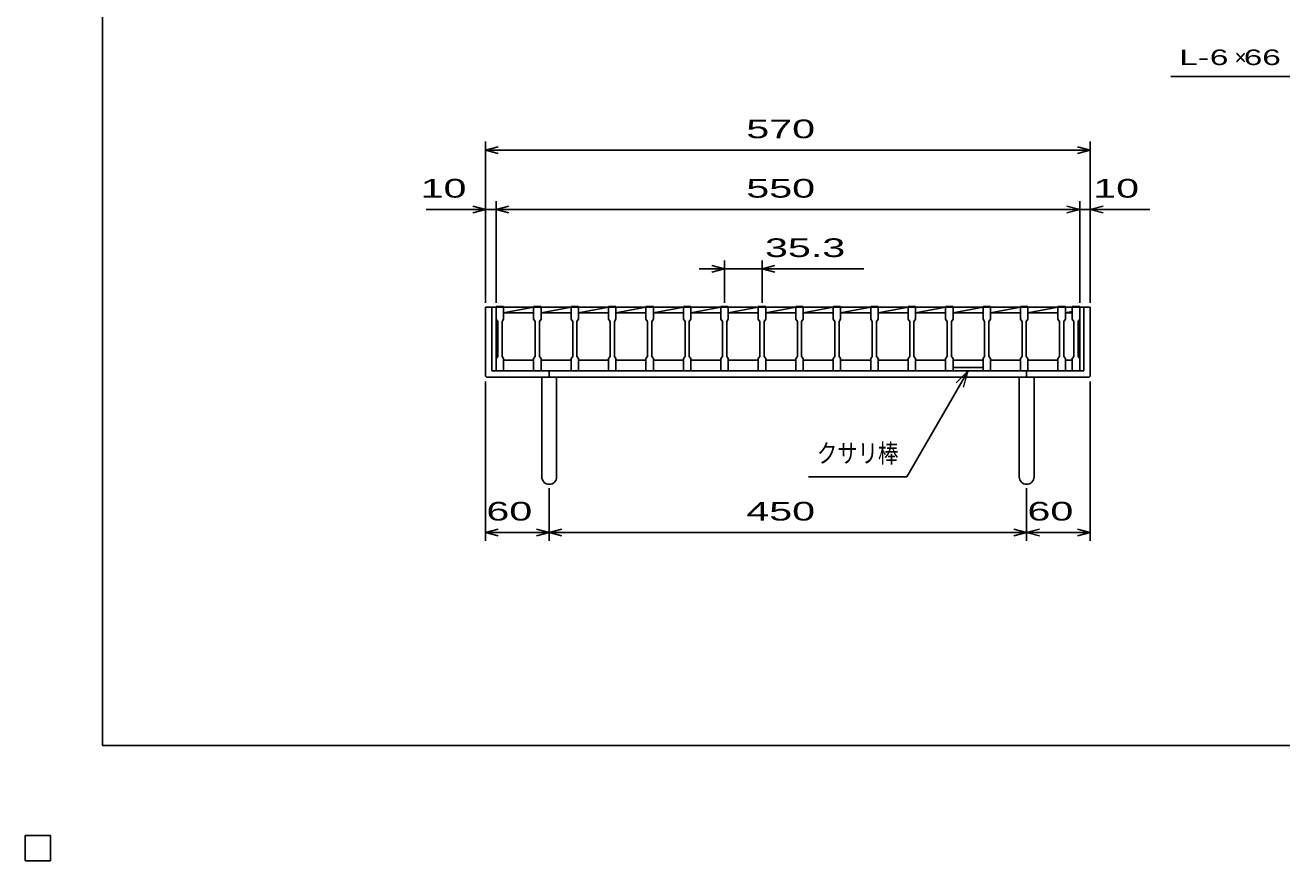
# Model space of a CAD drawing. Units: millimetres, scale not verified. Extents: x -1456 to 1385, y -1026 to 843.
# Drawn here: x -1456 to -271, y -1026 to -238 of the extents above; entities that cross this region are included whole.
import ezdxf
from ezdxf.enums import TextEntityAlignment as Align

# ---------------------------------------------------------------- set-up
doc = ezdxf.new("R2010")
doc.units = ezdxf.units.MM
doc.header["$LTSCALE"] = 8
for name, color, linetype, lineweight in [('0_2', 150, 'Continuous', 25), ('16', 3, 'Continuous', 25), ('19', 6, 'Continuous', 25), ('22', 4, 'Continuous', 25), ('24', 2, 'Continuous', 25), ('32', 4, 'Continuous', 25)]:
    doc.layers.add(name, color=color, linetype=linetype, lineweight=lineweight)
doc.styles.add('ベクトル', font='')
doc.styles.get('ベクトル').set_extended_font_data('ベクトル')

msp = doc.modelspace()

# ---------------------------------------------------------------- linework, layer by layer
at = {"layer": '0_2'}
for p, q in [((-1383.2, -917.2), (-1383.2, 842.8)), ((1384.8, -917.2), (-1383.2, -917.2)), ((-1432, -1002), (-1456, -1002)), ((-1456, -1002), (-1456, -1026)), ((-1432, -1002), (-1456, -1002)), ((-1456, -1002), (-1456, -1026)), ((-1432, -1002), (-1456, -1002)), ((-1456, -1002), (-1456, -1026)), ((-1432, -1002), (-1456, -1002)), ((-1456, -1002), (-1456, -1026)), ((-1432, -1002), (-1456, -1002)), ((-1456, -1002), (-1456, -1026)), ((-1432, -1026), (-1432, -1002)), ((-1432, -1026), (-1432, -1002)), ((-1432, -1026), (-1432, -1002)), ((-1432, -1026), (-1432, -1002)), ((-1432, -1026), (-1432, -1002)), ((-1456, -1026), (-1432, -1026)), ((-1456, -1026), (-1432, -1026)), ((-1456, -1026), (-1432, -1026)), ((-1456, -1026), (-1432, -1026)), ((-1456, -1026), (-1432, -1026))]:
    msp.add_line(p, q, dxfattribs=at)
at = {"layer": '16'}
for p, q in [((-1012, -504), (-1012, -503.3)), ((-1012, -503.3), (-1005, -503.3)), ((-1012, -504), (-1012, -515.5)), ((-1005, -504), (-1012, -504)), ((-1012, -504), (-1012, -554)), ((-1005, -503.3), (-1005, -504)), ((-1005, -515.5), (-1005, -504)), ((-1005, -504), (-976.7, -504)), ((-1005, -509.5), (-976.7, -504)), ((-976.7, -504), (-976.7, -503.3)), ((-976.7, -503.3), (-969.7, -503.3)), ((-976.7, -504), (-976.7, -515.5)), ((-969.7, -504), (-976.7, -504)), ((-969.7, -503.3), (-969.7, -504)), ((-969.7, -515.5), (-969.7, -504)), ((-969.7, -504), (-941.4, -504)), ((-969.7, -509.5), (-941.4, -504)), ((-941.4, -504), (-941.4, -503.3)), ((-941.4, -503.3), (-934.4, -503.3)), ((-941.4, -504), (-941.4, -515.5)), ((-934.4, -504), (-941.4, -504)), ((-934.4, -503.3), (-934.4, -504)), ((-934.4, -515.5), (-934.4, -504)), ((-934.4, -504), (-906.1, -504)), ((-934.4, -509.5), (-906.1, -504)), ((-906.1, -504), (-906.1, -503.3)), ((-906.1, -503.3), (-899.1, -503.3)), ((-906.1, -504), (-906.1, -515.5)), ((-899.1, -504), (-906.1, -504)), ((-899.1, -503.3), (-899.1, -504)), ((-899.1, -515.5), (-899.1, -504)), ((-899.1, -504), (-870.8, -504)), ((-899.1, -509.5), (-870.8, -504)), ((-870.8, -504), (-870.8, -503.3)), ((-870.8, -503.3), (-863.8, -503.3)), ((-870.8, -504), (-870.8, -515.5)), ((-863.8, -504), (-870.8, -504)), ((-863.8, -503.3), (-863.8, -504)), ((-863.8, -515.5), (-863.8, -504)), ((-863.8, -504), (-835.5, -504)), ((-863.8, -509.5), (-835.5, -504)), ((-835.5, -504), (-835.5, -503.3)), ((-835.5, -503.3), (-828.5, -503.3)), ((-835.5, -504), (-835.5, -515.5)), ((-828.5, -504), (-835.5, -504)), ((-828.5, -503.3), (-828.5, -504)), ((-828.5, -515.5), (-828.5, -504)), ((-828.5, -504), (-800.2, -504)), ((-828.5, -509.5), (-800.2, -504)), ((-800.2, -504), (-800.2, -503.3)), ((-800.2, -503.3), (-793.2, -503.3)), ((-800.2, -504), (-800.2, -515.5)), ((-793.2, -504), (-800.2, -504)), ((-793.2, -503.3), (-793.2, -504)), ((-793.2, -515.5), (-793.2, -504)), ((-793.2, -504), (-764.9, -504)), ((-793.2, -509.5), (-764.9, -504)), ((-764.9, -504), (-764.9, -503.3)), ((-764.9, -503.3), (-757.9, -503.3)), ((-764.9, -504), (-764.9, -515.5)), ((-757.9, -504), (-764.9, -504)), ((-757.9, -503.3), (-757.9, -504)), ((-757.9, -515.5), (-757.9, -504)), ((-757.9, -504), (-729.6, -504)), ((-757.9, -509.5), (-729.6, -504)), ((-729.6, -504), (-729.6, -503.3)), ((-729.6, -503.3), (-722.6, -503.3)), ((-729.6, -504), (-729.6, -515.5)), ((-722.6, -504), (-729.6, -504)), ((-722.6, -503.3), (-722.6, -504)), ((-722.6, -515.5), (-722.6, -504)), ((-722.6, -504), (-694.3, -504)), ((-722.6, -509.5), (-694.3, -504)), ((-694.3, -504), (-694.3, -503.3)), ((-694.3, -503.3), (-687.3, -503.3)), ((-694.3, -504), (-694.3, -515.5)), ((-687.3, -504), (-694.3, -504)), ((-687.3, -503.3), (-687.3, -504)), ((-687.3, -515.5), (-687.3, -504)), ((-687.3, -504), (-659, -504)), ((-687.3, -509.5), (-659, -504)), ((-659, -504), (-659, -503.3)), ((-659, -503.3), (-652, -503.3)), ((-659, -504), (-659, -515.5)), ((-652, -504), (-659, -504)), ((-652, -503.3), (-652, -504)), ((-652, -515.5), (-652, -504)), ((-652, -504), (-623.7, -504)), ((-652, -509.5), (-623.7, -504)), ((-623.7, -504), (-623.7, -503.3)), ((-623.7, -503.3), (-616.7, -503.3)), ((-623.7, -504), (-623.7, -515.5)), ((-616.7, -504), (-623.7, -504)), ((-616.7, -503.3), (-616.7, -504)), ((-616.7, -515.5), (-616.7, -504)), ((-616.7, -504), (-588.4, -504)), ((-616.7, -509.5), (-588.4, -504)), ((-588.4, -504), (-588.4, -503.3)), ((-588.4, -503.3), (-581.4, -503.3)), ((-588.4, -504), (-588.4, -515.5)), ((-581.4, -504), (-588.4, -504)), ((-581.4, -503.3), (-581.4, -504)), ((-581.4, -515.5), (-581.4, -504)), ((-581.4, -504), (-553.1, -504)), ((-581.4, -509.5), (-553.1, -504)), ((-553.1, -504), (-553.1, -503.3)), ((-553.1, -503.3), (-546.1, -503.3)), ((-553.1, -504), (-553.1, -515.5)), ((-546.1, -504), (-553.1, -504)), ((-546.1, -503.3), (-546.1, -504)), ((-546.1, -515.5), (-546.1, -504)), ((-546.1, -504), (-517.8, -504)), ((-546.1, -509.5), (-517.8, -504)), ((-517.8, -504), (-517.8, -503.3)), ((-517.8, -503.3), (-510.8, -503.3)), ((-517.8, -504), (-517.8, -515.5)), ((-510.8, -504), (-517.8, -504)), ((-510.8, -503.3), (-510.8, -504)), ((-510.8, -515.5), (-510.8, -504)), ((-510.8, -504), (-482.5, -504)), ((-510.8, -509.5), (-482.5, -504)), ((-482.5, -504), (-482.5, -503.3)), ((-482.5, -503.3), (-475.5, -503.3)), ((-482.5, -504), (-482.5, -515.5)), ((-475.5, -504), (-482.5, -504)), ((-475.5, -503.3), (-475.5, -504)), ((-475.5, -515.5), (-475.5, -504)), ((-475.5, -504), (-469, -504)), ((-475.5, -509.5), (-469, -508.237)), ((-469, -504), (-469, -503.3)), ((-469, -503.3), (-462, -503.3)), ((-469, -504), (-469, -515.5)), ((-462, -504), (-469, -504)), ((-462, -503.3), (-462, -504)), ((-462, -515.5), (-462, -504)), ((-462, -554), (-462, -504)), ((-1012, -515.5), (-1010.5, -517.5)), ((-1010.5, -517.5), (-1010.5, -550.5)), ((-1006.5, -517.5), (-1005, -515.5)), ((-1006.5, -550.5), (-1006.5, -517.5)), ((-1005, -509.5), (-976.7, -509.5)), ((-976.7, -515.5), (-975.2, -517.5)), ((-975.2, -517.5), (-975.2, -550.5)), ((-971.2, -517.5), (-969.7, -515.5)), ((-971.2, -550.5), (-971.2, -517.5)), ((-969.7, -509.5), (-941.4, -509.5)), ((-941.4, -515.5), (-939.9, -517.5)), ((-939.9, -517.5), (-939.9, -550.5)), ((-935.9, -517.5), (-934.4, -515.5)), ((-935.9, -550.5), (-935.9, -517.5)), ((-934.4, -509.5), (-906.1, -509.5)), ((-906.1, -515.5), (-904.6, -517.5)), ((-904.6, -517.5), (-904.6, -550.5)), ((-900.6, -517.5), (-899.1, -515.5)), ((-900.6, -550.5), (-900.6, -517.5)), ((-899.1, -509.5), (-870.8, -509.5)), ((-870.8, -515.5), (-869.3, -517.5)), ((-869.3, -517.5), (-869.3, -550.5)), ((-865.3, -517.5), (-863.8, -515.5)), ((-865.3, -550.5), (-865.3, -517.5)), ((-863.8, -509.5), (-835.5, -509.5)), ((-835.5, -515.5), (-834, -517.5)), ((-834, -517.5), (-834, -550.5)), ((-830, -517.5), (-828.5, -515.5)), ((-830, -550.5), (-830, -517.5)), ((-828.5, -509.5), (-800.2, -509.5)), ((-800.2, -515.5), (-798.7, -517.5)), ((-798.7, -517.5), (-798.7, -550.5)), ((-794.7, -517.5), (-793.2, -515.5)), ((-794.7, -550.5), (-794.7, -517.5)), ((-793.2, -509.5), (-764.9, -509.5)), ((-764.9, -515.5), (-763.4, -517.5)), ((-763.4, -517.5), (-763.4, -550.5)), ((-759.4, -517.5), (-757.9, -515.5)), ((-759.4, -550.5), (-759.4, -517.5)), ((-757.9, -509.5), (-729.6, -509.5)), ((-729.6, -515.5), (-728.1, -517.5)), ((-728.1, -517.5), (-728.1, -550.5)), ((-724.1, -517.5), (-722.6, -515.5)), ((-724.1, -550.5), (-724.1, -517.5)), ((-722.6, -509.5), (-694.3, -509.5)), ((-694.3, -515.5), (-692.8, -517.5)), ((-692.8, -517.5), (-692.8, -550.5)), ((-688.8, -517.5), (-687.3, -515.5)), ((-688.8, -550.5), (-688.8, -517.5)), ((-687.3, -509.5), (-659, -509.5)), ((-659, -515.5), (-657.5, -517.5)), ((-657.5, -517.5), (-657.5, -550.5)), ((-653.5, -517.5), (-652, -515.5)), ((-653.5, -550.5), (-653.5, -517.5)), ((-652, -509.5), (-623.7, -509.5)), ((-623.7, -515.5), (-622.2, -517.5)), ((-622.2, -517.5), (-622.2, -550.5)), ((-618.2, -517.5), (-616.7, -515.5)), ((-618.2, -550.5), (-618.2, -517.5)), ((-616.7, -509.5), (-588.4, -509.5)), ((-588.4, -515.5), (-586.9, -517.5)), ((-586.9, -517.5), (-586.9, -550.5)), ((-582.9, -517.5), (-581.4, -515.5)), ((-582.9, -550.5), (-582.9, -517.5)), ((-581.4, -509.5), (-553.1, -509.5)), ((-553.1, -515.5), (-551.6, -517.5)), ((-551.6, -517.5), (-551.6, -550.5)), ((-547.6, -517.5), (-546.1, -515.5)), ((-547.6, -550.5), (-547.6, -517.5)), ((-546.1, -509.5), (-517.8, -509.5)), ((-517.8, -515.5), (-516.3, -517.5)), ((-516.3, -517.5), (-516.3, -550.5)), ((-512.3, -517.5), (-510.8, -515.5)), ((-512.3, -550.5), (-512.3, -517.5)), ((-510.8, -509.5), (-482.5, -509.5)), ((-482.5, -515.5), (-481, -517.5)), ((-481, -517.5), (-481, -550.5)), ((-477, -517.5), (-475.5, -515.5)), ((-477, -550.5), (-477, -517.5)), ((-475.5, -509.5), (-469, -509.5)), ((-469, -515.5), (-467.5, -517.5)), ((-467.5, -517.5), (-467.5, -550.5)), ((-463.5, -517.5), (-462, -515.5)), ((-463.5, -550.5), (-463.5, -517.5)), ((-1010.5, -550.5), (-1012, -552.5)), ((-1012, -552.5), (-1012, -564)), ((-1005, -552.5), (-1006.5, -550.5)), ((-1005, -564), (-1005, -552.5)), ((-1005, -554), (-976.7, -554)), ((-975.2, -550.5), (-976.7, -552.5)), ((-976.7, -552.5), (-976.7, -564)), ((-969.7, -552.5), (-971.2, -550.5)), ((-969.7, -564), (-969.7, -552.5)), ((-969.7, -554), (-941.4, -554)), ((-939.9, -550.5), (-941.4, -552.5)), ((-941.4, -552.5), (-941.4, -564)), ((-934.4, -552.5), (-935.9, -550.5)), ((-934.4, -564), (-934.4, -552.5)), ((-934.4, -554), (-906.1, -554)), ((-904.6, -550.5), (-906.1, -552.5)), ((-906.1, -552.5), (-906.1, -564)), ((-899.1, -552.5), (-900.6, -550.5)), ((-899.1, -564), (-899.1, -552.5)), ((-899.1, -554), (-870.8, -554)), ((-869.3, -550.5), (-870.8, -552.5)), ((-870.8, -552.5), (-870.8, -564)), ((-863.8, -552.5), (-865.3, -550.5)), ((-863.8, -564), (-863.8, -552.5)), ((-863.8, -554), (-835.5, -554)), ((-834, -550.5), (-835.5, -552.5)), ((-835.5, -552.5), (-835.5, -564)), ((-828.5, -552.5), (-830, -550.5)), ((-828.5, -564), (-828.5, -552.5)), ((-828.5, -554), (-800.2, -554)), ((-798.7, -550.5), (-800.2, -552.5)), ((-800.2, -552.5), (-800.2, -564)), ((-793.2, -552.5), (-794.7, -550.5)), ((-793.2, -564), (-793.2, -552.5)), ((-793.2, -554), (-764.9, -554)), ((-763.4, -550.5), (-764.9, -552.5)), ((-764.9, -552.5), (-764.9, -564)), ((-757.9, -552.5), (-759.4, -550.5)), ((-757.9, -564), (-757.9, -552.5)), ((-757.9, -554), (-729.6, -554)), ((-728.1, -550.5), (-729.6, -552.5)), ((-729.6, -552.5), (-729.6, -564)), ((-722.6, -552.5), (-724.1, -550.5)), ((-722.6, -564), (-722.6, -552.5)), ((-722.6, -554), (-694.3, -554)), ((-692.8, -550.5), (-694.3, -552.5)), ((-694.3, -552.5), (-694.3, -564)), ((-687.3, -552.5), (-688.8, -550.5)), ((-687.3, -564), (-687.3, -552.5)), ((-687.3, -554), (-659, -554)), ((-657.5, -550.5), (-659, -552.5)), ((-659, -552.5), (-659, -564)), ((-652, -552.5), (-653.5, -550.5)), ((-652, -564), (-652, -552.5)), ((-652, -554), (-623.7, -554)), ((-622.2, -550.5), (-623.7, -552.5)), ((-623.7, -552.5), (-623.7, -564)), ((-616.7, -552.5), (-618.2, -550.5)), ((-616.7, -564), (-616.7, -552.5)), ((-616.7, -554), (-588.4, -554)), ((-586.9, -550.5), (-588.4, -552.5)), ((-588.4, -552.5), (-588.4, -564)), ((-581.4, -552.5), (-582.9, -550.5)), ((-581.4, -564), (-581.4, -552.5)), ((-581.4, -554), (-553.1, -554)), ((-551.6, -550.5), (-553.1, -552.5)), ((-553.1, -552.5), (-553.1, -564)), ((-546.1, -552.5), (-547.6, -550.5)), ((-546.1, -564), (-546.1, -552.5)), ((-546.1, -554), (-517.8, -554)), ((-516.3, -550.5), (-517.8, -552.5)), ((-517.8, -552.5), (-517.8, -564)), ((-510.8, -552.5), (-512.3, -550.5)), ((-510.8, -564), (-510.8, -552.5)), ((-510.8, -554), (-482.5, -554)), ((-481, -550.5), (-482.5, -552.5)), ((-482.5, -552.5), (-482.5, -564)), ((-475.5, -552.5), (-477, -550.5)), ((-475.5, -564), (-475.5, -552.5)), ((-475.5, -554), (-469, -554)), ((-467.5, -550.5), (-469, -552.5)), ((-469, -552.5), (-469, -564)), ((-462, -552.5), (-463.5, -550.5)), ((-462, -564), (-462, -552.5)), ((-1012, -564), (-1005, -564)), ((-976.7, -564), (-969.7, -564)), ((-941.4, -564), (-934.4, -564)), ((-906.1, -564), (-899.1, -564)), ((-870.8, -564), (-863.8, -564)), ((-835.5, -564), (-828.5, -564)), ((-800.2, -564), (-793.2, -564)), ((-764.9, -564), (-757.9, -564)), ((-729.6, -564), (-722.6, -564)), ((-694.3, -564), (-687.3, -564)), ((-659, -564), (-652, -564)), ((-623.7, -564), (-616.7, -564)), ((-588.4, -564), (-581.4, -564)), ((-553.1, -564), (-546.1, -564)), ((-517.8, -564), (-510.8, -564)), ((-482.5, -564), (-475.5, -564)), ((-469, -564), (-462, -564)), ((-1432, -1002), (-1456, -1002)), ((-1456, -1002), (-1456, -1026)), ((-1432, -1002), (-1456, -1002)), ((-1456, -1002), (-1456, -1026)), ((-1432, -1002), (-1456, -1002)), ((-1456, -1002), (-1456, -1026)), ((-1432, -1002), (-1456, -1002)), ((-1456, -1002), (-1456, -1026)), ((-1432, -1002), (-1456, -1002)), ((-1456, -1002), (-1456, -1026)), ((-1432, -1026), (-1432, -1002)), ((-1432, -1026), (-1432, -1002)), ((-1432, -1026), (-1432, -1002)), ((-1432, -1026), (-1432, -1002)), ((-1432, -1026), (-1432, -1002)), ((-1456, -1026), (-1432, -1026)), ((-1456, -1026), (-1432, -1026)), ((-1456, -1026), (-1432, -1026)), ((-1456, -1026), (-1432, -1026)), ((-1456, -1026), (-1432, -1026))]:
    msp.add_line(p, q, dxfattribs=at)
at = {"layer": '19'}
for p, q in [((-1012, -504), (-1022, -504)), ((-1022, -504), (-1022, -569)), ((-1016, -564), (-1016, -504)), ((-452, -504), (-462, -504)), ((-458, -504), (-458, -564)), ((-452, -569), (-452, -504)), ((-458, -564), (-1016, -564)), ((-962, -570), (-962, -564)), ((-512, -564), (-512, -570)), ((-1022, -569), (-1021, -570)), ((-1021, -570), (-453, -570)), ((-969, -570), (-969, -664)), ((-955, -664), (-955, -570)), ((-519, -570), (-519, -664)), ((-505, -664), (-505, -570)), ((-453, -570), (-452, -569))]:
    msp.add_line(p, q, dxfattribs=at)
at = {"layer": '19', "color": 4}
for p, q in [((-567.25, -564), (-624.912, -663.874)), ((-624.912, -663.874), (-717.712, -663.874))]:
    msp.add_line(p, q, dxfattribs=at)
at = {"layer": '19', "color": 3}
for p, q in [((-553.1, -561), (-581.4, -561)), ((-581.4, -561), (-581.4, -564)), ((-581.4, -564), (-553.1, -564)), ((-553.1, -564), (-553.1, -561))]:
    msp.add_line(p, q, dxfattribs=at)
at = {"layer": '19', "color": 4, "lineweight": 13}
for p, q in [((-567.25, -564), (-578.564, -575.314)), ((-571.391, -579.455), (-567.25, -564))]:
    msp.add_line(p, q, dxfattribs=at)
at = {"layer": '19'}
for centre in [(-962, -664), (-512, -664)]:
    msp.add_arc(centre, 7, 180, 0, dxfattribs=at)
at = {"layer": '22'}
for p, q in [((-376, -286.5), (-216, -286.5)), ((-1022, -500), (-1022, -348)), ((-1022, -356), (-1010, -352.8)), ((-452, -356), (-464, -352.8)), ((-452, -500), (-452, -348)), ((-1010, -359.2), (-1022, -356)), ((-1022, -356), (-452, -356)), ((-464, -359.2), (-452, -356)), ((-1078, -412), (-1022, -412)), ((-1022, -412), (-1034, -408.8)), ((-1034, -415.2), (-1022, -412)), ((-1022, -500), (-1022, -404)), ((-1022, -412), (-1012, -412)), ((-1012, -500), (-1012, -404)), ((-1012, -412), (-1000, -408.8)), ((-1000, -415.2), (-1012, -412)), ((-1012, -412), (-462, -412)), ((-462, -412), (-474, -408.8)), ((-474, -415.2), (-462, -412)), ((-462, -500), (-462, -404)), ((-462, -412), (-452, -412)), ((-452, -500), (-452, -404)), ((-452, -412), (-440, -408.8)), ((-440, -415.2), (-452, -412)), ((-452, -412), (-396, -412)), ((-796.7, -500), (-796.7, -460)), ((-761.4, -460), (-761.4, -500)), ((-796.7, -468), (-820.7, -468)), ((-796.7, -468), (-808.7, -464.8)), ((-808.7, -471.2), (-796.7, -468)), ((-796.7, -468), (-761.4, -468)), ((-761.4, -468), (-749.4, -464.8)), ((-749.4, -471.2), (-761.4, -468)), ((-761.4, -468), (-665.4, -468)), ((-1022, -724.4), (-1022, -574)), ((-452, -724.4), (-452, -574)), ((-962, -724.4), (-962, -674.8)), ((-512, -724.4), (-512, -674.8)), ((-1022, -716.4), (-1010, -713.2)), ((-1010, -719.6), (-1022, -716.4)), ((-1022, -716.4), (-962, -716.4)), ((-962, -716.4), (-974, -713.2)), ((-974, -719.6), (-962, -716.4)), ((-962, -716.4), (-950, -713.2)), ((-950, -719.6), (-962, -716.4)), ((-962, -716.4), (-512, -716.4)), ((-512, -716.4), (-524, -713.2)), ((-524, -719.6), (-512, -716.4)), ((-512, -716.4), (-500, -713.2)), ((-500, -719.6), (-512, -716.4)), ((-512, -716.4), (-452, -716.4)), ((-452, -716.4), (-464, -713.2)), ((-464, -719.6), (-452, -716.4))]:
    msp.add_line(p, q, dxfattribs=at)
at = {"layer": '22', "color": 2}
for p, q in [((-1432, -1002), (-1456, -1002)), ((-1456, -1002), (-1456, -1026)), ((-1432, -1002), (-1456, -1002)), ((-1456, -1002), (-1456, -1026)), ((-1432, -1002), (-1456, -1002)), ((-1456, -1002), (-1456, -1026)), ((-1432, -1026), (-1432, -1002)), ((-1432, -1026), (-1432, -1002)), ((-1432, -1026), (-1432, -1002)), ((-1456, -1026), (-1432, -1026)), ((-1456, -1026), (-1432, -1026)), ((-1456, -1026), (-1432, -1026))]:
    msp.add_line(p, q, dxfattribs=at)
at = {"layer": '24', "color": 4}
for p, q in [((-1432, -1002), (-1456, -1002)), ((-1456, -1002), (-1456, -1026)), ((-1432, -1002), (-1456, -1002)), ((-1456, -1002), (-1456, -1026)), ((-1432, -1002), (-1456, -1002)), ((-1456, -1002), (-1456, -1026)), ((-1432, -1026), (-1432, -1002)), ((-1432, -1026), (-1432, -1002)), ((-1432, -1026), (-1432, -1002)), ((-1456, -1026), (-1432, -1026)), ((-1456, -1026), (-1432, -1026)), ((-1456, -1026), (-1432, -1026))]:
    msp.add_line(p, q, dxfattribs=at)
at = {"layer": '32'}
for p, q in [((-1432, -1002), (-1456, -1002)), ((-1456, -1002), (-1456, -1026)), ((-1432, -1002), (-1456, -1002)), ((-1456, -1002), (-1456, -1026)), ((-1432, -1002), (-1456, -1002)), ((-1456, -1002), (-1456, -1026)), ((-1432, -1002), (-1456, -1002)), ((-1456, -1002), (-1456, -1026)), ((-1432, -1002), (-1456, -1002)), ((-1456, -1002), (-1456, -1026)), ((-1432, -1026), (-1432, -1002)), ((-1432, -1026), (-1432, -1002)), ((-1432, -1026), (-1432, -1002)), ((-1432, -1026), (-1432, -1002)), ((-1432, -1026), (-1432, -1002)), ((-1456, -1026), (-1432, -1026)), ((-1456, -1026), (-1432, -1026)), ((-1456, -1026), (-1432, -1026)), ((-1456, -1026), (-1432, -1026)), ((-1456, -1026), (-1432, -1026))]:
    msp.add_line(p, q, dxfattribs=at)

# ---------------------------------------------------------------- texts
at = {"layer": '19', "color": 2, "style": 'ベクトル', "width": 0.8}
msp.add_text('クサリ棒', height=17.6, dxfattribs=at).set_placement((-632.912, -655.874), align=Align.BOTTOM_RIGHT)
at = {"layer": '22', "color": 2, "style": 'ベクトル'}
for s, height, width, p in [('L-', 14.66, 1.6, (-368, -268.5)), (' 6 ', 14.66, 1.6, (-348, -268.5)), (' 66 ', 14.66, 1.6, (-316, -268.5)), (' 570 ', 17.6, 1.65, (-787, -336)), (' 10 ', 17.6, 1.65, (-1094, -392)), (' 550 ', 17.6, 1.65, (-787, -392)), (' 10 ', 17.6, 1.65, (-460, -392)), (' 35.3 ', 17.6, 1.65, (-769.4, -448)), (' 60 ', 17.6, 1.65, (-1032, -696.4)), (' 450 ', 17.6, 1.65, (-787, -696.4)), (' 60 ', 17.6, 1.65, (-522, -696.4))]:
    msp.add_text(s, height=height, dxfattribs=dict(at, width=width)).set_placement(p, align=Align.MIDDLE_LEFT)
msp.add_text('×', height=14.66, dxfattribs=at).set_placement((-316, -268.5), align=Align.MIDDLE_LEFT)

doc.saveas('drawing.dxf')
